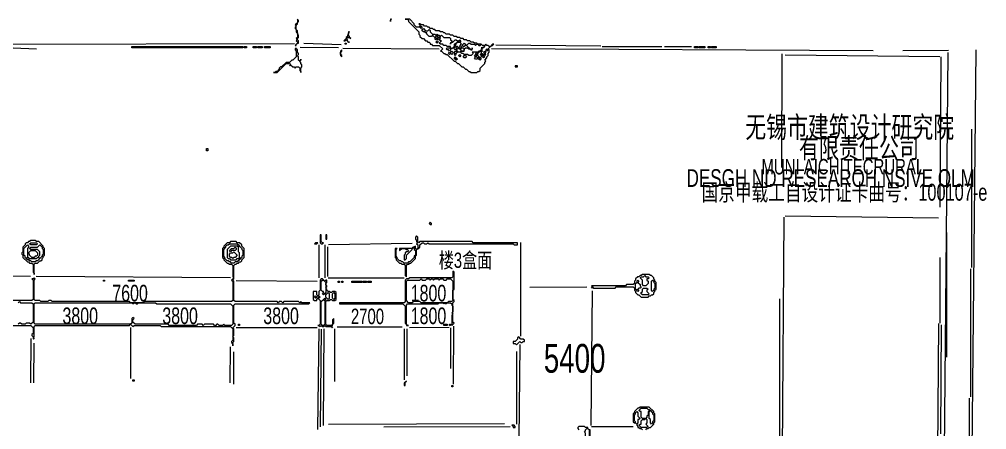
# Model space of a CAD drawing. Extents: x 10 to 1972, y 10 to 1392.
# Drawn here: x 1107 to 1959, y 1030 to 1392 of the extents above; entities that cross this region are included whole.
import ezdxf

# ---------------------------------------------------------------- set-up
doc = ezdxf.new("R2010")
doc.units = 0
for name, color, linetype, lineweight in [('OCR_TEXT', 6, 'Continuous', 0), ('TRACE_CURVE', 6, 'Continuous', 0), ('TRACE_STRAIGHT', 5, 'Continuous', 0), ('TRACE_TEXT_SYMBOL', 6, 'Continuous', 0)]:
    doc.layers.add(name, color=color, linetype=linetype, lineweight=lineweight)
doc.styles.add('wqy-unicode', font='wqy-unicode.lff')

msp = doc.modelspace()

# ---------------------------------------------------------------- linework, layer by layer
at = {"layer": 'TRACE_CURVE', "color": 6}
for points in [[(1305, 1182), (1305, 1190), (1303, 1192), (1303, 1193), (1301, 1195), (1299, 1195), (1298, 1196), (1293, 1196), (1292, 1195), (1290, 1195), (1287, 1192), (1287, 1191), (1286, 1190), (1286, 1182), (1287, 1181), (1287, 1180), (1290, 1177), (1291, 1177), (1292, 1176), (1294, 1176), (1295, 1175), (1295, 1165), (1296, 1164), (1294, 1162), (1295, 1161), (1295, 1144), (1294, 1143), (1217, 1143), (1216, 1142), (1205, 1142), (1204, 1143), (1136, 1143), (1135, 1144), (1133, 1144), (1132, 1143), (1126, 1143), (1125, 1144), (1121, 1144), (1120, 1145), (1120, 1162), (1121, 1163), (1120, 1164), (1119, 1163), (1118, 1163), (1119, 1162), (1119, 1145), (1118, 1144), (1012, 1144)], [(1117, 1122), (1119, 1120), (1119, 1115), (1118, 1114), (1118, 1113), (1119, 1112), (1119, 1111), (1120, 1110), (1119, 1111), (1120, 1112), (1120, 1121), (1121, 1122), (1204, 1122), (1205, 1123), (1207, 1121), (1208, 1122), (1231, 1122), (1232, 1121), (1293, 1121), (1295, 1119), (1295, 1109), (1294, 1108), (1294, 1107), (1295, 1106), (1295, 1104), (1295, 1107), (1296, 1108), (1296, 1111), (1295, 1112), (1296, 1113), (1296, 1119), (1295, 1120), (1297, 1122), (1297, 1123), (1296, 1124), (1296, 1140), (1297, 1141), (1362, 1141), (1363, 1142), (1356, 1142), (1355, 1143), (1354, 1142), (1353, 1143), (1340, 1143), (1339, 1142), (1338, 1143), (1336, 1143), (1335, 1142), (1334, 1143), (1297, 1143), (1296, 1144), (1296, 1161), (1295, 1162), (1296, 1163), (1296, 1175), (1297, 1176), (1298, 1176), (1299, 1177), (1300, 1177), (1301, 1178), (1302, 1178), (1303, 1179), (1303, 1180), (1305, 1182)], [(1106, 1142), (1107, 1143), (1108, 1142), (1118, 1142), (1119, 1141), (1119, 1125), (1117, 1123), (1116, 1124), (1113, 1124), (1112, 1123), (1109, 1123), (1108, 1124), (1107, 1124), (1106, 1123)], [(1050, 1122), (1117, 1122)]]:
    msp.add_lwpolyline(points, dxfattribs=at)
for points in [[(1291, 1193), (1292, 1194), (1299, 1194), (1300, 1193), (1299, 1192), (1293, 1192), (1290, 1189), (1290, 1182), (1291, 1181), (1292, 1181), (1293, 1180), (1298, 1180), (1299, 1181), (1300, 1181), (1301, 1180), (1299, 1178), (1297, 1178), (1296, 1177), (1294, 1177), (1293, 1178), (1292, 1178), (1291, 1179), (1290, 1179), (1288, 1181), (1288, 1182), (1287, 1183), (1287, 1189), (1289, 1191), (1289, 1192), (1290, 1193)], [(1292, 1188), (1293, 1189), (1294, 1188), (1293, 1187)], [(1295, 1186), (1296, 1187), (1299, 1184), (1297, 1182), (1296, 1182), (1295, 1181), (1294, 1182), (1293, 1182), (1292, 1183), (1292, 1185), (1293, 1186)], [(1296, 1190), (1297, 1191), (1298, 1190), (1298, 1189), (1297, 1188), (1294, 1188), (1293, 1189), (1294, 1190)], [(1299, 1192), (1300, 1193), (1301, 1192), (1300, 1191)], [(1300, 1191), (1301, 1192), (1303, 1190), (1303, 1189), (1304, 1188), (1304, 1184), (1303, 1183), (1303, 1182), (1302, 1181), (1301, 1182), (1301, 1186), (1300, 1187)], [(1300, 1181), (1301, 1182), (1302, 1181), (1301, 1180)], [(1120, 1141), (1121, 1142), (1206, 1142), (1207, 1141), (1208, 1142), (1209, 1142), (1210, 1141), (1211, 1141), (1212, 1142), (1227, 1142), (1228, 1141), (1293, 1141), (1295, 1139), (1295, 1123), (1294, 1122), (1288, 1122), (1287, 1123), (1286, 1122), (1283, 1122), (1282, 1123), (1281, 1123), (1280, 1122), (1279, 1122), (1278, 1123), (1270, 1123), (1269, 1122), (1268, 1123), (1264, 1123), (1263, 1122), (1239, 1122), (1238, 1123), (1209, 1123), (1207, 1125), (1207, 1127), (1208, 1128), (1207, 1129), (1206, 1128), (1206, 1124), (1205, 1123), (1121, 1123), (1120, 1124)]]:
    msp.add_lwpolyline(points, close=True, dxfattribs=at)
at = {"layer": 'TRACE_STRAIGHT', "color": 5}
for p, q in [((1059.32, 1368.82), (1121.91, 1366.01)), ((1061.88, 1369.95), (1349.38, 1370.75)), ((1354.37, 1367.52), (1388.13, 1367.22)), ((1357.56, 1370.84), (1390.65, 1369.77)), ((1391.87, 1366.51), (1476.86, 1365.97)), ((1523.12, 1366.18), (1859.37, 1364.51)), ((1526.86, 1369.43), (1619.38, 1368.75)), ((1620.62, 1367.92), (1673.13, 1368.09)), ((1675.62, 1368.08), (1699.38, 1368.09)), ((1885.63, 1364.61), (1925.64, 1364.82)), ((1943.04, 655.13), (1950.13, 1365.13)), ((1778.96, 1261.37), (1779.08, 1361.63)), ((1781.87, 1360.65), (1918.11, 1359.15)), ((1918.52, 1226.37), (1919.28, 1358.88)), ((1921.12, 892.61), (1925.43, 1362.63)), ((1946, 1295), (1946, 1173)), ((1779.33, 998.88), (1780.93, 1217.62)), ((1781.87, 1218.57), (1916.87, 1216.96)), ((1924, 1204), (1924, 1094)), ((1379.4, 1193.53), (1453.15, 1194.68)), ((1548.6, 1195.12), (1548.61, 1112.62)), ((1371, 1193), (1371, 1164)), ((1376, 1193), (1376, 1164)), ((1378.58, 1191.38), (1378.58, 1165.13)), ((1918, 1182), (1918, 1124)), ((1945, 1172), (1945, 1059)), ((855.62, 1165.91), (1116.88, 1165.6)), ((1121.87, 1165.35), (1293.13, 1164.41)), ((1298.12, 1161.52), (1369.38, 1160.98)), ((1379, 1164), (1446, 1164)), ((1556.88, 1155.71), (1606.89, 1155.94)), ((1610.77, 1033.87), (1611.96, 1152.64)), ((1776.96, 997.62), (1777.15, 1145.38)), ((1205.13, 1075.12), (1205.17, 1120.13)), ((1298.12, 1120.32), (1369.38, 1120.29)), ((1369.84, 1030.12), (1371.04, 1118.89)), ((1372.38, 1032.62), (1373.16, 1118.87)), ((1375.07, 1033.87), (1375.62, 1118.88)), ((1384.7, 1118.88), (1384.73, 1072.62)), ((1386.87, 1120.78), (1444.37, 1120.69)), ((1446, 1119), (1446, 1074)), ((1448.58, 1077.62), (1448.62, 1118.88)), ((1450.62, 1120.25), (1485.63, 1120.4)), ((1487, 1120), (1487, 1084)), ((1489.65, 1070.12), (1489.82, 1121.38)), ((1915.76, 930.11), (1917.26, 1123.87)), ((1919.12, 1026.37), (1919.65, 1122.63)), ((1116.95, 1071.36), (1117.24, 1110.41)), ((1119.67, 1071.38), (1119.96, 1106.39)), ((1292.75, 1071.37), (1293.1, 1103.15)), ((1547.42, 1021.38), (1548.2, 1105.14)), ((1295.87, 1070.13), (1295.98, 1098.88)), ((1545, 1099), (1545, 1035)), ((1944, 1058), (1944, 965)), ((1379.37, 1034.82), (1534.37, 1035.5)), ((1428.13, 1032.55), (1539.37, 1032.79)), ((1611, 1033), (1648, 1033))]:
    msp.add_line(p, q, dxfattribs=at)
at = {"layer": 'TRACE_TEXT_SYMBOL', "color": 6}
for points in [[(1352, 1392), (1352, 1389), (1350, 1387), (1351, 1386), (1350, 1385), (1350, 1384), (1351, 1383), (1351, 1381), (1352, 1380), (1352, 1376), (1351, 1375), (1352, 1374), (1351, 1373), (1352, 1372), (1352, 1371), (1350, 1369), (1351, 1369), (1351, 1370), (1352, 1371), (1353, 1371), (1353, 1373), (1352, 1374), (1352, 1375), (1353, 1376), (1353, 1378), (1352, 1379), (1352, 1382), (1351, 1383), (1351, 1387), (1352, 1388), (1352, 1389), (1353, 1390), (1353, 1391)], [(1434, 1392), (1434, 1390), (1434, 1391), (1435, 1392)], [(1397, 1381), (1397, 1379), (1396, 1378), (1396, 1377), (1395, 1376), (1395, 1375), (1393, 1373), (1394, 1373), (1395, 1374), (1397, 1372), (1398, 1372), (1397, 1372), (1396, 1373), (1396, 1374), (1395, 1375), (1396, 1376), (1398, 1376), (1399, 1375), (1398, 1376), (1398, 1377), (1397, 1378), (1397, 1380), (1398, 1381)], [(1460, 1385), (1461, 1386), (1462, 1385), (1461, 1384)], [(1462, 1383), (1463, 1384), (1465, 1382), (1464, 1381), (1463, 1381), (1462, 1382)], [(1467, 1382), (1468, 1383), (1469, 1382), (1469, 1381), (1471, 1379), (1471, 1378), (1470, 1377), (1468, 1377), (1466, 1379), (1466, 1380), (1465, 1380), (1464, 1381), (1465, 1382)], [(1471, 1378), (1472, 1379), (1473, 1379), (1474, 1378), (1474, 1377), (1473, 1376)], [(1473, 1375), (1474, 1376), (1475, 1375), (1474, 1374)], [(1474, 1378), (1475, 1379), (1476, 1378), (1475, 1377)], [(1474, 1372), (1475, 1373), (1476, 1372), (1475, 1371)], [(1475, 1377), (1476, 1378), (1477, 1378), (1478, 1377), (1477, 1376), (1476, 1376)], [(1475, 1375), (1476, 1376), (1477, 1375), (1476, 1374)], [(1479, 1378), (1481, 1376), (1486, 1376), (1487, 1375), (1487, 1374), (1488, 1373), (1488, 1372), (1487, 1371), (1487, 1370), (1487, 1371), (1488, 1372), (1489, 1372), (1491, 1374), (1492, 1374), (1493, 1373), (1493, 1372), (1491, 1370), (1490, 1370), (1490, 1368), (1488, 1366), (1487, 1367), (1487, 1368), (1484, 1368), (1483, 1369), (1481, 1369), (1480, 1370), (1478, 1370), (1477, 1371), (1479, 1373), (1478, 1373), (1477, 1374), (1478, 1375), (1477, 1376)], [(1494, 1373), (1495, 1374), (1496, 1373), (1495, 1372)], [(1206, 1368), (1304, 1368), (1304, 1367), (1206, 1367)], [(1305, 1368), (1307, 1368), (1307, 1367), (1305, 1367)], [(1313, 1368), (1316, 1368), (1316, 1367), (1313, 1367)], [(1317, 1368), (1321, 1368), (1321, 1367), (1317, 1367)], [(1323, 1368), (1328, 1368), (1328, 1367), (1323, 1367)], [(1351, 1367), (1350, 1366), (1350, 1365), (1351, 1364), (1351, 1359), (1348, 1356), (1347, 1356), (1345, 1354), (1342, 1354), (1338, 1350), (1337, 1350), (1336, 1349), (1336, 1348), (1334, 1346), (1333, 1346), (1332, 1345), (1331, 1345), (1334, 1345), (1342, 1353), (1345, 1353), (1346, 1352), (1345, 1351), (1346, 1352), (1348, 1350), (1349, 1350), (1350, 1349), (1351, 1350), (1353, 1350), (1354, 1349), (1354, 1347), (1355, 1346), (1355, 1345), (1355, 1349), (1356, 1350), (1356, 1352), (1355, 1353), (1355, 1354), (1354, 1355), (1355, 1356), (1355, 1357), (1355, 1356), (1354, 1355), (1353, 1356), (1353, 1359), (1352, 1360), (1353, 1361), (1353, 1362), (1352, 1363), (1352, 1365), (1351, 1366)], [(1391, 1365), (1390, 1364), (1390, 1360), (1391, 1359), (1391, 1360), (1390, 1361), (1390, 1363), (1391, 1364)], [(1394, 1371), (1395, 1371), (1395, 1370), (1394, 1370)], [(1483, 1366), (1484, 1367), (1486, 1367), (1487, 1366), (1487, 1365), (1486, 1364), (1485, 1365), (1484, 1365)], [(1487, 1363), (1488, 1364), (1489, 1363), (1489, 1362), (1488, 1361), (1487, 1362)], [(1490, 1367), (1491, 1368), (1492, 1367), (1492, 1366), (1491, 1365), (1490, 1366)], [(1490, 1363), (1491, 1364), (1492, 1364), (1493, 1363), (1492, 1362), (1491, 1362)], [(1492, 1371), (1493, 1372), (1495, 1372), (1496, 1371), (1496, 1370), (1495, 1369), (1495, 1368), (1494, 1367), (1493, 1368), (1492, 1368), (1491, 1369), (1492, 1370)], [(1494, 1367), (1496, 1365), (1496, 1364), (1495, 1363), (1494, 1363), (1492, 1365)], [(1495, 1367), (1496, 1368), (1497, 1367), (1496, 1366)], [(1503, 1371), (1504, 1371), (1505, 1370), (1508, 1370), (1509, 1369), (1510, 1370), (1511, 1370), (1512, 1369), (1513, 1369), (1514, 1370), (1515, 1369), (1516, 1369), (1517, 1368), (1516, 1367), (1514, 1367), (1515, 1366), (1513, 1364), (1512, 1364), (1511, 1363), (1506, 1363), (1507, 1362), (1505, 1360), (1503, 1360), (1502, 1361), (1499, 1361), (1498, 1362), (1497, 1362), (1496, 1363), (1497, 1364), (1499, 1364), (1499, 1366), (1500, 1367), (1502, 1367), (1503, 1366), (1504, 1366), (1505, 1365), (1506, 1365), (1506, 1367), (1506, 1366), (1505, 1365), (1501, 1369)], [(1496, 1366), (1497, 1367), (1498, 1367), (1499, 1366), (1499, 1365), (1498, 1364), (1497, 1364), (1496, 1365)], [(1499, 1371), (1500, 1370), (1500, 1369), (1499, 1368), (1498, 1368), (1497, 1369)], [(1513, 1364), (1514, 1363), (1514, 1362), (1513, 1361), (1514, 1360), (1514, 1359), (1513, 1358), (1511, 1360), (1511, 1362)], [(1513, 1364), (1514, 1365), (1515, 1364), (1514, 1363)], [(1516, 1363), (1517, 1364), (1518, 1363), (1517, 1362)], [(1518, 1365), (1519, 1366), (1520, 1365), (1519, 1364)], [(1702, 1368), (1705, 1368), (1705, 1367), (1702, 1367)], [(1706, 1368), (1711, 1368), (1711, 1367), (1706, 1367)], [(1714, 1368), (1716, 1368), (1716, 1367), (1714, 1367)], [(1717, 1368), (1721, 1368), (1721, 1367), (1717, 1367)], [(1485, 1362), (1486, 1363), (1487, 1362), (1486, 1361)], [(1490, 1361), (1491, 1362), (1492, 1361), (1491, 1360)], [(1490, 1358), (1491, 1359), (1492, 1358), (1491, 1357)], [(1491, 1357), (1492, 1358), (1493, 1357), (1492, 1356)], [(1494, 1360), (1495, 1361), (1496, 1360), (1495, 1359)], [(1498, 1359), (1499, 1360), (1500, 1360), (1501, 1359), (1500, 1358), (1499, 1358)], [(1508, 1360), (1509, 1361), (1510, 1360), (1509, 1359)], [(1508, 1358), (1509, 1359), (1510, 1359), (1511, 1358), (1510, 1357), (1509, 1357)], [(1509, 1362), (1510, 1363), (1511, 1362), (1510, 1361)], [(1511, 1358), (1512, 1359), (1513, 1358), (1512, 1357)], [(1512, 1357), (1513, 1358), (1514, 1357), (1513, 1356)], [(1514, 1361), (1515, 1362), (1516, 1361), (1515, 1360)], [(1515, 1359), (1516, 1360), (1517, 1359), (1516, 1358)], [(1516, 1361), (1517, 1362), (1518, 1361), (1517, 1360)], [(1544, 1351), (1544, 1350), (1546, 1350), (1546, 1351)], [(1272, 1278), (1273, 1278), (1273, 1276), (1272, 1276)], [(1469, 1213), (1468, 1212), (1469, 1211), (1470, 1211), (1470, 1212)], [(1372, 1202), (1372, 1195), (1373, 1194), (1374, 1194), (1375, 1195), (1374, 1195), (1373, 1196), (1373, 1202)], [(1377, 1202), (1377, 1198), (1378, 1198), (1378, 1202)], [(1117, 1197), (1116, 1196), (1115, 1196), (1114, 1195), (1113, 1195), (1112, 1194), (1112, 1193), (1110, 1191), (1110, 1187), (1109, 1186), (1109, 1185), (1110, 1184), (1110, 1182), (1114, 1178), (1115, 1178), (1116, 1177), (1118, 1177), (1119, 1176), (1119, 1169), (1120, 1168), (1120, 1167), (1120, 1176), (1121, 1177), (1123, 1177), (1125, 1179), (1126, 1179), (1127, 1180), (1127, 1181), (1128, 1182), (1128, 1183), (1129, 1184), (1129, 1190), (1128, 1191), (1128, 1192), (1124, 1196), (1122, 1196), (1121, 1197)], [(1116, 1194), (1117, 1195), (1122, 1195), (1123, 1194), (1122, 1193), (1117, 1193)], [(1368, 1195), (1367, 1194), (1369, 1194), (1370, 1195)], [(1114, 1193), (1115, 1192), (1115, 1191), (1114, 1190), (1114, 1182), (1113, 1181), (1112, 1182), (1112, 1183), (1111, 1184), (1111, 1190)], [(1117, 1188), (1121, 1188), (1123, 1186), (1123, 1184), (1122, 1183), (1121, 1183), (1120, 1182), (1118, 1182), (1116, 1184), (1116, 1185), (1115, 1186)], [(1125, 1193), (1127, 1191), (1127, 1190), (1128, 1189), (1128, 1185), (1127, 1184), (1127, 1183), (1125, 1181), (1124, 1182), (1124, 1183), (1125, 1184), (1125, 1187), (1123, 1189), (1117, 1189), (1116, 1190), (1117, 1191), (1123, 1191)], [(1113, 1181), (1114, 1182), (1115, 1182), (1116, 1181), (1115, 1180), (1114, 1180)], [(1122, 1181), (1123, 1182), (1124, 1182), (1125, 1181), (1123, 1179), (1122, 1179), (1121, 1178), (1118, 1178), (1117, 1179), (1116, 1179), (1115, 1180), (1116, 1181)], [(1489, 1170), (1489, 1165), (1488, 1164), (1451, 1164), (1450, 1163), (1448, 1163), (1447, 1162), (1447, 1143), (1446, 1142), (1389, 1142), (1389, 1141), (1445, 1141), (1447, 1139), (1447, 1124), (1448, 1123), (1448, 1122), (1450, 1122), (1449, 1122), (1448, 1123), (1448, 1140), (1449, 1141), (1476, 1141), (1477, 1142), (1480, 1142), (1481, 1141), (1482, 1142), (1483, 1141), (1484, 1142), (1487, 1142), (1488, 1141), (1488, 1140), (1489, 1139), (1489, 1134), (1488, 1133), (1489, 1132), (1488, 1131), (1488, 1122), (1490, 1124), (1489, 1125), (1489, 1142), (1490, 1143), (1490, 1144), (1489, 1145), (1489, 1153), (1490, 1154), (1490, 1169)], [(1181, 1162), (1182, 1162), (1182, 1161), (1181, 1161)], [(1203, 1162), (1208, 1162), (1208, 1161), (1203, 1161)], [(1373, 1163), (1372, 1162), (1372, 1153), (1371, 1152), (1371, 1149), (1370, 1148), (1369, 1149), (1369, 1152), (1366, 1152), (1366, 1145), (1367, 1144), (1369, 1144), (1369, 1145), (1370, 1146), (1372, 1144), (1372, 1123), (1371, 1122), (1370, 1122), (1371, 1122), (1372, 1121), (1373, 1122), (1374, 1121), (1375, 1121), (1376, 1122), (1377, 1121), (1382, 1121), (1383, 1120), (1382, 1121), (1383, 1122), (1383, 1123), (1384, 1124), (1384, 1128), (1383, 1127), (1383, 1123), (1382, 1122), (1378, 1122), (1377, 1123), (1377, 1143), (1378, 1144), (1380, 1144), (1381, 1145), (1382, 1145), (1383, 1144), (1385, 1144), (1386, 1145), (1386, 1151), (1385, 1152), (1383, 1152), (1382, 1151), (1381, 1151), (1380, 1152), (1379, 1152), (1378, 1153), (1378, 1154), (1377, 1155), (1378, 1156), (1378, 1157), (1377, 1158), (1377, 1159), (1378, 1160), (1378, 1162), (1377, 1162), (1376, 1161), (1374, 1163)], [(1373, 1161), (1374, 1162), (1375, 1162), (1377, 1160), (1377, 1151), (1376, 1150), (1375, 1151), (1375, 1152), (1374, 1152), (1373, 1153)], [(1388, 1161), (1389, 1161), (1389, 1160), (1388, 1160)], [(1391, 1161), (1392, 1161), (1392, 1160), (1391, 1160)], [(1400, 1161), (1409, 1161), (1409, 1160), (1400, 1160)], [(1410, 1161), (1413, 1161), (1413, 1160), (1410, 1160)], [(1414, 1161), (1417, 1161), (1417, 1160), (1414, 1160)], [(1460, 1162), (1461, 1163), (1462, 1162), (1465, 1162), (1466, 1163), (1468, 1163), (1469, 1162), (1470, 1163), (1471, 1163), (1472, 1162), (1473, 1163), (1476, 1163), (1477, 1162), (1478, 1163), (1480, 1163), (1481, 1162), (1483, 1162), (1484, 1163), (1487, 1163), (1489, 1161), (1489, 1144), (1488, 1143), (1485, 1143), (1484, 1142), (1461, 1142), (1460, 1143), (1454, 1143), (1453, 1142), (1450, 1142), (1448, 1144), (1448, 1161), (1449, 1162)], [(1656, 1167), (1655, 1166), (1654, 1166), (1653, 1165), (1652, 1165), (1650, 1163), (1650, 1162), (1649, 1161), (1649, 1159), (1648, 1158), (1642, 1158), (1641, 1157), (1611, 1157), (1612, 1156), (1611, 1155), (1612, 1156), (1613, 1155), (1632, 1155), (1633, 1156), (1648, 1156), (1649, 1155), (1649, 1153), (1650, 1152), (1650, 1151), (1652, 1149), (1653, 1149), (1655, 1147), (1661, 1147), (1662, 1148), (1663, 1148), (1664, 1149), (1665, 1149), (1666, 1150), (1666, 1151), (1667, 1152), (1667, 1153), (1668, 1154), (1668, 1160), (1667, 1161), (1667, 1162), (1666, 1163), (1666, 1164), (1664, 1166), (1663, 1166), (1662, 1167)], [(1650, 1159), (1651, 1160), (1652, 1160), (1654, 1158), (1654, 1157), (1655, 1156), (1654, 1155), (1653, 1155), (1651, 1153), (1650, 1154)], [(1651, 1161), (1652, 1162), (1653, 1161), (1652, 1160)], [(1657, 1165), (1658, 1166), (1659, 1165), (1661, 1165), (1662, 1164), (1661, 1163), (1660, 1163), (1660, 1162), (1661, 1161), (1661, 1159), (1659, 1157), (1657, 1157), (1656, 1158), (1656, 1162), (1654, 1164), (1655, 1165)], [(1664, 1161), (1665, 1162), (1666, 1161), (1666, 1160), (1667, 1159), (1667, 1155), (1666, 1154), (1666, 1153), (1665, 1152), (1664, 1153)], [(1374, 1150), (1375, 1151), (1376, 1150), (1375, 1149)], [(1379, 1151), (1380, 1150), (1380, 1146), (1379, 1145), (1377, 1147), (1377, 1149)], [(1383, 1150), (1384, 1151), (1385, 1150), (1385, 1146), (1384, 1145), (1383, 1146)], [(1651, 1153), (1652, 1154), (1653, 1153), (1652, 1152)], [(1656, 1154), (1657, 1155), (1660, 1155), (1661, 1154), (1660, 1153), (1660, 1152), (1662, 1150), (1661, 1149), (1656, 1149), (1655, 1150), (1655, 1151), (1656, 1152)], [(1367, 1147), (1368, 1148), (1369, 1147), (1368, 1146)], [(1370, 1147), (1371, 1148), (1372, 1147), (1371, 1146)], [(1375, 1145), (1376, 1144), (1376, 1123), (1375, 1122), (1374, 1122), (1373, 1123), (1373, 1143)], [(1375, 1145), (1376, 1146), (1377, 1145), (1376, 1144)], [(1300, 1123), (1301, 1123), (1301, 1122), (1300, 1122)], [(1481, 1123), (1484, 1123), (1484, 1122), (1481, 1122)], [(1486, 1123), (1487, 1123), (1487, 1122), (1486, 1122)], [(1547, 1112), (1546, 1111), (1546, 1110), (1544, 1108), (1542, 1108), (1542, 1106), (1544, 1106), (1545, 1105), (1548, 1108), (1549, 1107), (1550, 1107), (1551, 1108), (1552, 1108), (1552, 1109), (1551, 1110), (1549, 1110)], [(1207, 1074), (1208, 1074), (1208, 1073), (1207, 1073)], [(1448, 1073), (1446, 1071), (1446, 1069), (1447, 1069), (1447, 1072)], [(1488, 1069), (1489, 1069), (1489, 1068), (1488, 1068)], [(1655, 1049), (1660, 1049), (1661, 1048), (1662, 1048), (1663, 1047), (1662, 1046), (1661, 1046), (1661, 1043), (1660, 1042), (1660, 1041), (1659, 1040), (1656, 1040), (1655, 1041), (1655, 1046), (1654, 1046), (1653, 1047)], [(1650, 1045), (1651, 1046), (1652, 1045), (1652, 1042), (1654, 1040), (1653, 1039), (1652, 1039), (1652, 1036), (1651, 1035), (1650, 1036), (1650, 1037), (1649, 1038), (1649, 1043), (1650, 1044)], [(1658, 1039), (1659, 1040), (1660, 1039), (1660, 1036), (1659, 1035), (1661, 1033), (1660, 1032), (1655, 1032), (1653, 1034), (1654, 1035), (1655, 1035), (1655, 1038), (1656, 1039)], [(1662, 1046), (1663, 1047), (1665, 1045), (1665, 1044), (1666, 1043), (1666, 1038), (1665, 1037), (1665, 1036), (1664, 1035), (1663, 1036), (1663, 1039), (1662, 1040)], [(1541, 1034), (1542, 1033), (1542, 1032), (1544, 1032), (1544, 1033), (1543, 1034)], [(1606, 1030), (1607, 1031), (1608, 1031), (1609, 1030), (1609, 1021), (1607, 1019), (1606, 1020), (1606, 1021), (1605, 1022), (1606, 1023), (1606, 1027), (1605, 1028), (1606, 1029)]]:
    msp.add_lwpolyline(points, close=True, dxfattribs=at)
for points in [[(1447, 1392), (1449, 1392), (1450, 1391), (1450, 1390), (1459, 1381), (1459, 1379), (1460, 1378), (1460, 1377), (1462, 1375), (1463, 1375), (1465, 1373), (1466, 1373), (1467, 1372), (1468, 1372), (1469, 1371), (1469, 1370), (1470, 1370), (1471, 1369), (1477, 1369), (1480, 1366), (1478, 1364), (1479, 1364), (1481, 1362), (1482, 1362), (1483, 1361), (1484, 1361), (1490, 1355), (1491, 1355), (1493, 1353), (1494, 1353), (1497, 1350), (1498, 1350), (1500, 1348), (1501, 1348), (1503, 1346), (1504, 1346), (1505, 1345), (1510, 1345), (1511, 1346), (1512, 1346), (1513, 1347), (1513, 1349), (1517, 1353), (1517, 1354), (1518, 1355), (1517, 1356), (1519, 1358), (1519, 1359), (1520, 1360), (1520, 1362), (1521, 1363), (1521, 1365), (1520, 1366), (1523, 1369), (1524, 1369), (1525, 1370), (1524, 1370), (1522, 1368), (1521, 1368), (1520, 1369), (1519, 1369), (1518, 1370), (1517, 1369), (1515, 1369)], [(1515, 1369), (1514, 1370), (1511, 1370), (1510, 1371), (1508, 1371), (1507, 1372), (1505, 1372), (1504, 1373), (1502, 1373), (1501, 1374), (1499, 1374), (1498, 1375), (1496, 1375), (1495, 1376), (1493, 1376), (1492, 1377), (1490, 1377), (1489, 1378), (1487, 1378), (1486, 1379), (1483, 1379), (1482, 1380), (1481, 1380), (1480, 1381), (1478, 1381), (1477, 1382), (1474, 1382), (1473, 1383), (1472, 1383), (1471, 1384), (1469, 1384), (1468, 1385), (1467, 1385), (1466, 1386), (1464, 1386), (1463, 1387), (1461, 1387), (1460, 1388), (1459, 1388), (1460, 1387), (1460, 1386), (1459, 1385), (1457, 1385), (1455, 1387), (1455, 1388), (1451, 1392), (1447, 1392)], [(1457, 1201), (1456, 1200), (1456, 1198), (1457, 1197), (1457, 1196), (1458, 1195), (1457, 1194), (1458, 1193), (1458, 1190), (1457, 1189), (1456, 1190), (1456, 1192), (1455, 1191), (1454, 1191), (1453, 1190), (1442, 1190), (1442, 1188), (1444, 1190), (1447, 1190), (1448, 1189), (1449, 1189), (1450, 1188), (1449, 1187), (1448, 1187), (1447, 1186), (1447, 1185), (1446, 1184), (1446, 1180), (1447, 1180), (1448, 1181), (1448, 1184), (1453, 1189), (1453, 1190), (1454, 1191), (1455, 1190), (1455, 1189), (1456, 1188), (1456, 1184), (1455, 1183), (1455, 1182), (1451, 1178), (1450, 1178), (1449, 1177), (1446, 1177), (1445, 1178), (1444, 1178), (1443, 1179), (1442, 1179), (1440, 1181), (1440, 1182), (1439, 1183), (1439, 1189), (1440, 1190), (1438, 1190), (1438, 1182), (1439, 1181), (1439, 1180), (1442, 1177), (1443, 1177), (1444, 1176), (1446, 1176), (1447, 1175), (1447, 1166), (1448, 1165)], [(1448, 1165), (1448, 1175), (1449, 1176), (1450, 1176), (1451, 1177), (1452, 1177), (1456, 1181), (1456, 1183), (1457, 1184), (1457, 1189), (1458, 1190), (1459, 1190), (1460, 1191), (1460, 1193), (1462, 1195), (1463, 1195), (1464, 1194), (1466, 1194), (1467, 1195), (1468, 1194), (1542, 1194), (1543, 1193), (1546, 1193), (1546, 1195), (1507, 1195), (1506, 1196), (1460, 1196), (1459, 1195), (1458, 1196), (1458, 1200), (1457, 1201)], [(1659, 1030), (1660, 1031), (1661, 1031), (1662, 1032), (1663, 1032), (1666, 1035), (1666, 1036), (1667, 1037), (1667, 1044), (1666, 1045), (1666, 1046), (1662, 1050), (1654, 1050), (1653, 1049), (1652, 1049), (1649, 1046), (1649, 1045), (1648, 1044), (1648, 1037), (1649, 1036), (1650, 1036), (1651, 1035), (1651, 1034), (1652, 1033), (1652, 1032), (1653, 1032), (1654, 1031), (1655, 1031), (1656, 1030)], [(1600, 1033), (1599, 1032), (1599, 1031), (1600, 1030)], [(1648, 1020), (1647, 1019), (1637, 1019), (1636, 1020), (1635, 1019), (1611, 1019), (1610, 1020), (1610, 1030), (1609, 1030), (1608, 1031), (1608, 1032), (1606, 1032), (1605, 1033), (1600, 1033)]]:
    msp.add_lwpolyline(points, dxfattribs=at)

# ---------------------------------------------------------------- texts
at = {"layer": 'OCR_TEXT', "color": 6, "style": 'wqy-unicode', "width": 0.72}
for s, height, p in [('无锡市建筑设计研究院', 18.734, (1746.68, 1287.56)), ('有限责任公司', 17.953, (1793.92, 1269.55)), ('MUNI AICHITECRURAL', 13.6808, (1760.89, 1255.18)), ('DESGH ND RESEAROH NSIVE OLM', 15.6182, (1694.9, 1244.21)), ('国京甲载工自设计证卡曲号：100107-e', 14.9606, (1708.13, 1232.04)), ('楼3盒面', 13.504, (1476.59, 1172.77)), ('7600', 14.642, (1188.83, 1143.2)), ('1800', 14.642, (1451.81, 1143.2)), ('3800', 14.642, (1144.91, 1123.2)), ('3800', 14.642, (1232.91, 1123.2)), ('3800', 14.642, (1321.91, 1123.2)), ('2700', 13.666, (1399.11, 1123.18)), ('1800', 14.642, (1451.81, 1123.2)), ('5400', 25.38, (1569.11, 1080.34))]:
    msp.add_text(s, height=height, dxfattribs=at).set_placement(p)

doc.saveas('drawing.dxf')
